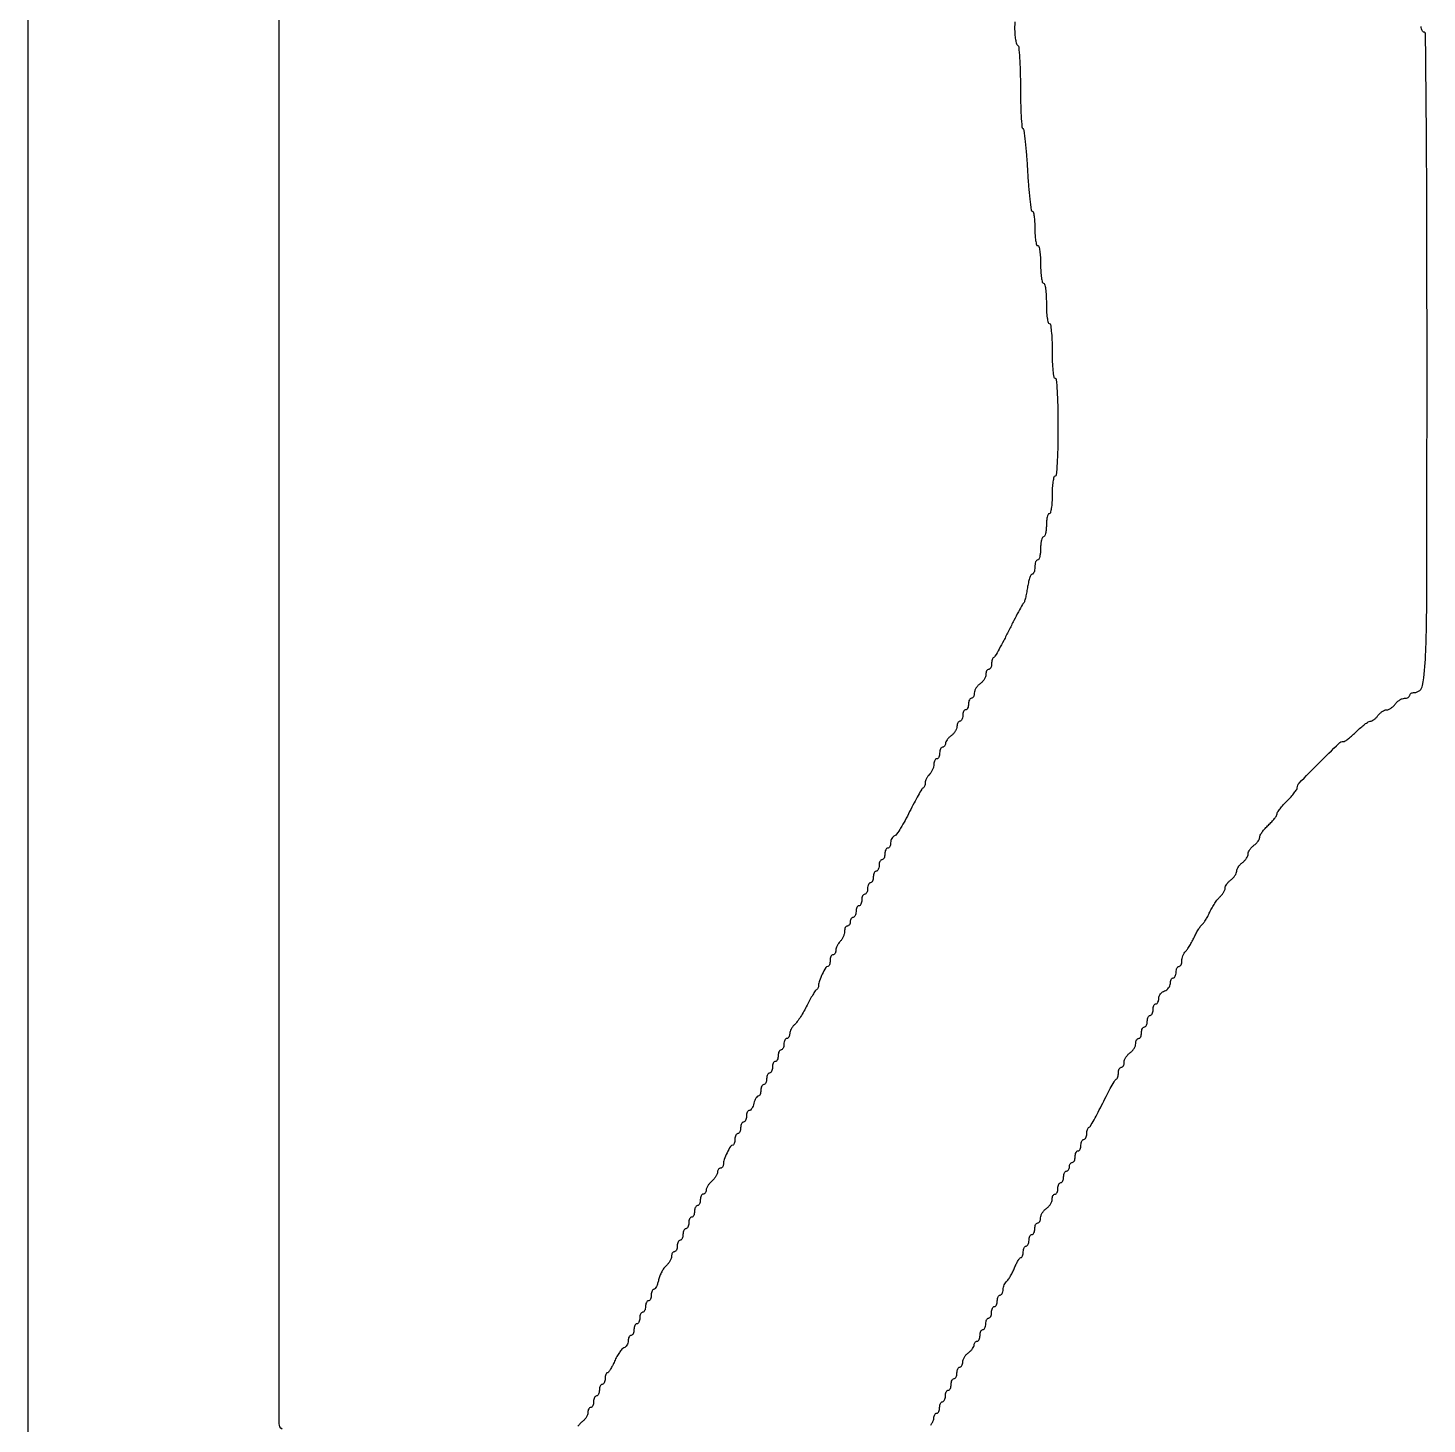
# Model space of a CAD drawing. Extents: x 70 to 555, y 250 to 2187.
# Drawn here: x 69.9 to 555, y 734.2 to 1218.5 of the extents above; entities that cross this region are included whole.
import ezdxf

# ---------------------------------------------------------------- set-up
doc = ezdxf.new("R2010")
doc.units = 0

msp = doc.modelspace()

# ---------------------------------------------------------------- linework, layer by layer
for points in [[(69.871824, 2096.252673, 0.000001), (69.869436, 1218.5, 0.000001), (69.871824, 340.747327, 0.291392)], [(158, 732.5, -0.25993), (156.96188, 734.361952, -0.000003), (156.959267, 1219.071604, -0.000002), (156.961491, 1703.9615, -0.414211)], [(554.491387, 1221.486745, 0.000152), (554.747779, 1249.392857, 0.001637)], [(382.890872, 733.856707, 0.03881), (383.472249, 734.739117, 0.040746), (383.871872, 735.625535, 0.085733), (384, 736.367295, -0.059344), (384.074371, 736.991699, -0.078271), (384.29375, 737.520393, -0.096675), (384.618574, 737.874498, -0.160289), (385, 738, 0.191087), (385.381882, 738.151477, 0.088204), (385.70625, 738.5875, 0.068025), (385.926307, 739.234582, 0.048028), (386, 740, -0.048028), (386.073693, 740.765418, -0.068025), (386.29375, 741.4125, -0.088204), (386.618118, 741.848523, -0.191087), (387, 742, 0.191087), (387.381882, 742.151477, 0.088204), (387.70625, 742.5875, 0.068025), (387.926307, 743.234582, 0.048028), (388, 744, -0.048028), (388.073693, 744.765418, -0.068025), (388.29375, 745.4125, -0.088204), (388.618118, 745.848523, -0.191087), (389, 746, 0.191087), (389.381882, 746.151477, 0.088204), (389.70625, 746.5875, 0.068025), (389.926307, 747.234582, 0.048028), (390, 748, -0.048028), (390.073693, 748.765418, -0.068025), (390.29375, 749.4125, -0.088204), (390.618118, 749.848523, -0.191087), (391, 750, 0.191087), (391.381882, 750.151477, 0.088204), (391.70625, 750.5875, 0.068025), (391.926307, 751.234582, 0.048028), (392, 752, -0.048028), (392.073693, 752.765418, -0.068025), (392.29375, 753.4125, -0.088204), (392.618118, 753.848523, -0.191087), (393, 754, 0.173062), (393.381567, 754.136147, 0.093597), (393.70625, 754.522652, 0.073949), (393.925933, 755.098578, 0.054248), (394, 755.779241, -0.091287), (394.144747, 756.565449, -0.047927), (394.5875, 757.459276, -0.045499), (395.234851, 758.316802, -0.052224), (396, 759, 0.038332), (396.765268, 759.646083, 0.039803), (397.4125, 760.393849, 0.043072), (397.860855, 761.128761, 0.115942), (398, 761.720759, -0.07663), (398.075344, 762.209482, -0.089631), (398.29375, 762.624223, -0.10076), (398.618634, 762.901479, -0.127083), (399, 763, 0.191087), (399.381882, 763.151477, 0.088204), (399.70625, 763.5875, 0.068025), (399.926307, 764.234582, 0.048028), (400, 765, -0.048028), (400.073693, 765.765418, -0.068025), (400.29375, 766.4125, -0.088204), (400.618118, 766.848523, -0.191087), (401, 767, 0.191087), (401.381882, 767.151477, 0.088204), (401.70625, 767.5875, 0.068025), (401.926307, 768.234582, 0.048028), (402, 769, -0.048028), (402.073693, 769.765418, -0.068025), (402.29375, 770.4125, -0.088204), (402.618118, 770.848523, -0.191087), (403, 771, 0.191087), (403.381882, 771.151477, 0.088204), (403.70625, 771.5875, 0.068025), (403.926307, 772.234582, 0.048028), (404, 773, -0.048028), (404.073693, 773.765418, -0.068025), (404.29375, 774.4125, -0.088204), (404.618118, 774.848523, -0.191087), (405, 775, 0.191087), (405.381882, 775.151477, 0.088204), (405.70625, 775.5875, 0.068025), (405.926307, 776.234582, 0.048028), (406, 777, -0.048028), (406.073693, 777.765418, -0.068025), (406.29375, 778.4125, -0.088204), (406.618118, 778.848523, -0.191087), (407, 779, 0.181272), (407.381693, 779.143082, 0.091278), (407.70625, 779.551532, 0.071223), (407.926111, 780.159146, 0.05129), (408, 780.877555, -0.05955), (408.095346, 781.675271, -0.043866), (408.38025, 782.519158, -0.0446), (408.798735, 783.280817, -0.071752), (409.294468, 783.829424, 0.068688), (409.884877, 784.474846, 0.019317), (410.617639, 785.630421, 0.019091), (411.353031, 787.014743, 0.01906), (411.981115, 788.451869, -0.018579), (412.573614, 789.811135, -0.026991), (413.203263, 790.957736, -0.025538), (413.793277, 791.806937, -0.232169), (414.186646, 792, 0.223848), (414.498028, 792.146758, 0.076066), (414.761077, 792.5875, 0.057859), (414.940501, 793.234145, 0.038787), (415, 794, -0.048028), (415.073693, 794.765418, -0.068025), (415.29375, 795.4125, -0.088204), (415.618118, 795.848523, -0.191087), (416, 796, 0.191087), (416.381882, 796.151477, 0.088204), (416.70625, 796.5875, 0.068025), (416.926307, 797.234582, 0.048028), (417, 798, -0.048028), (417.073693, 798.765418, -0.068025), (417.29375, 799.4125, -0.088204), (417.618118, 799.848523, -0.191087), (418, 800, 0.191087), (418.381882, 800.151477, 0.088204), (418.70625, 800.5875, 0.068025), (418.926307, 801.234582, 0.048028), (419, 802, -0.048028), (419.073693, 802.765418, -0.068025), (419.29375, 803.4125, -0.088204), (419.618118, 803.848523, -0.191087), (420, 804, 0.173062), (420.381567, 804.136147, 0.093597), (420.70625, 804.522652, 0.073949), (420.925933, 805.098578, 0.054248), (421, 805.779241, -0.091287), (421.144747, 806.565449, -0.047927), (421.5875, 807.459276, -0.045499), (422.234851, 808.316802, -0.052224), (423, 809, 0.052224), (423.765149, 809.683198, 0.045499), (424.4125, 810.540724, 0.047927), (424.855253, 811.434551, 0.091287), (425, 812.220759, -0.054248), (425.074067, 812.901422, -0.073949), (425.29375, 813.477348, -0.093597), (425.618433, 813.863853, -0.173062), (426, 814, 0.191087), (426.381882, 814.151477, 0.088204), (426.70625, 814.5875, 0.068025), (426.926307, 815.234582, 0.048028), (427, 816, -0.048028), (427.073693, 816.765418, -0.068025), (427.29375, 817.4125, -0.088204), (427.618118, 817.848523, -0.191087), (428, 818, 0.191087), (428.381882, 818.151477, 0.088204), (428.70625, 818.5875, 0.068025), (428.926307, 819.234582, 0.048028), (429, 820, -0.048028), (429.073693, 820.765418, -0.068025), (429.29375, 821.4125, -0.088204), (429.618118, 821.848523, -0.191087), (430, 822, 0.148195), (430.381354, 822.115568, 0.098894), (430.70625, 822.440625, 0.082425), (430.925306, 822.926543, 0.064853), (431, 823.5, -0.064853), (431.074694, 824.073457, -0.082425), (431.29375, 824.559375, -0.098894), (431.618646, 824.884432, -0.148195), (432, 825, 0.191087), (432.381882, 825.151477, 0.088204), (432.70625, 825.5875, 0.068025), (432.926307, 826.234582, 0.048028), (433, 827, -0.048028), (433.073693, 827.765418, -0.068025), (433.29375, 828.4125, -0.088204), (433.618118, 828.848523, -0.191087), (434, 829, 0.191087), (434.381882, 829.151477, 0.088204), (434.70625, 829.5875, 0.068025), (434.926307, 830.234582, 0.048028), (435, 831, -0.048028), (435.073693, 831.765418, -0.068025), (435.29375, 832.4125, -0.088204), (435.618118, 832.848523, -0.191087), (436, 833, 0.184457), (436.38175, 833.145793, 0.090315), (436.70625, 833.563021, 0.070178), (436.926177, 834.183242, 0.050201), (437, 834.916667, -0.039515), (437.060002, 835.674711, -0.047231), (437.238837, 836.368229, -0.053918), (437.500721, 836.904214, -0.156125), (437.813061, 837.166667, 0.163319), (438.262541, 837.555243, 0.004799), (439.533722, 839.752083, 0.009148), (440.974417, 842.41024, 0.006125), (442.528887, 845.5, -0.005854), (444.081272, 848.589795, -0.008762), (445.515566, 851.247917, -0.004482), (446.780567, 853.450631, -0.161019), (447.215826, 853.833333, 0.157623), (447.517238, 854.094831, 0.052086), (447.769649, 854.631771, 0.045801), (447.942169, 855.325267, 0.038089), (448, 856.083333, -0.050201), (448.073823, 856.816758, -0.070178), (448.29375, 857.436979, -0.090315), (448.61825, 857.854207, -0.184457), (449, 858, 0.173062), (449.381567, 858.136147, 0.093597), (449.70625, 858.522652, 0.073949), (449.925933, 859.098578, 0.054248), (450, 859.779241, -0.091287), (450.144747, 860.565449, -0.047927), (450.5875, 861.459276, -0.045499), (451.234851, 862.316802, -0.052224), (452, 863, 0.052224), (452.765149, 863.683198, 0.045499), (453.4125, 864.540724, 0.047927), (453.855253, 865.434551, 0.091287), (454, 866.220759, -0.054248), (454.074067, 866.901422, -0.073949), (454.29375, 867.477348, -0.093597), (454.618433, 867.863853, -0.173062), (455, 868, 0.191087), (455.381882, 868.151477, 0.088204), (455.70625, 868.5875, 0.068025), (455.926307, 869.234582, 0.048028), (456, 870, -0.048028), (456.073693, 870.765418, -0.068025), (456.29375, 871.4125, -0.088204), (456.618118, 871.848523, -0.191087), (457, 872, 0.191087), (457.381882, 872.151477, 0.088204), (457.70625, 872.5875, 0.068025), (457.926307, 873.234582, 0.048028), (458, 874, -0.048028), (458.073693, 874.765418, -0.068025), (458.29375, 875.4125, -0.088204), (458.618118, 875.848523, -0.191087), (459, 876, 0.191087), (459.381882, 876.151477, 0.088204), (459.70625, 876.5875, 0.068025), (459.926307, 877.234582, 0.048028), (460, 878, -0.048028), (460.073693, 878.765418, -0.068025), (460.29375, 879.4125, -0.088204), (460.618118, 879.848523, -0.191087), (461, 880, 0.185742), (461.381774, 880.146891, 0.089917), (461.70625, 880.567705, 0.069758), (461.926202, 881.193065, 0.04977), (462, 881.932612, -0.094537), (462.149993, 882.718828, -0.071315), (462.5875, 883.483985, -0.069591), (463.235622, 884.112489, -0.081113), (464, 884.5, 0.081113), (464.764378, 884.887511, 0.069591), (465.4125, 885.516015, 0.071315), (465.850007, 886.281172, 0.094537), (466, 887.067388, -0.04977), (466.073798, 887.806935, -0.069758), (466.29375, 888.432295, -0.089917), (466.618226, 888.853109, -0.185742), (467, 889, 0.191087), (467.381882, 889.151477, 0.088204), (467.70625, 889.5875, 0.068025), (467.926307, 890.234582, 0.048028), (468, 891, -0.048028), (468.073693, 891.765418, -0.068025), (468.29375, 892.4125, -0.088204), (468.618118, 892.848523, -0.191087), (469, 893, 0.185417), (469.381768, 893.146613, 0.090018), (469.70625, 893.566518, 0.069864), (469.926196, 894.190576, 0.049879), (470, 894.928571, -0.056246), (470.094249, 895.763755, -0.038158), (470.378332, 896.678795, -0.038369), (470.794619, 897.531836, -0.060539), (471.28794, 898.178571, 0.045006), (471.898046, 898.929015, 0.012718), (472.708326, 900.200915, 0.012709), (473.55445, 901.691201, 0.013106), (474.3147, 903.207522, -0.013625), (475.049811, 904.669908, -0.016497), (475.82077, 905.99779, -0.0152), (476.533146, 907.06309, -0.09968), (477, 907.5, 0.10013), (477.466175, 907.937055, 0.015301), (478.175401, 909.00221, 0.016593), (478.942146, 910.330092, 0.013704), (479.672267, 911.792478, -0.020158), (480.465119, 913.330528, -0.017181), (481.420139, 914.885996, -0.017524), (482.387976, 916.24158, -0.046033), (483.199027, 917.117295, 0.038887), (483.888168, 917.840412, 0.036822), (484.470964, 918.674269, 0.039052), (484.873796, 919.490774, 0.095352), (485, 920.146536, -0.108353), (485.141194, 920.790435, -0.044932), (485.5875, 921.567169, -0.041686), (486.234793, 922.344051, -0.042098), (487, 923, 0.046192), (487.765165, 923.666838, 0.043436), (488.4125, 924.475876, 0.046457), (488.857086, 925.299139, 0.100918), (489, 926, -0.100918), (489.142914, 926.700861, -0.046457), (489.5875, 927.524124, -0.043436), (490.234835, 928.333162, -0.046192), (491, 929, 0.046192), (491.765165, 929.666838, 0.043436), (492.4125, 930.475876, 0.046457), (492.857086, 931.299139, 0.100918), (493, 932, -0.100918), (493.142914, 932.700861, -0.046457), (493.5875, 933.524124, -0.043436), (494.234835, 934.333162, -0.046192), (495, 935, 0.041141), (495.765221, 935.653428, 0.041233), (496.4125, 936.422869, 0.044503), (496.85928, 937.188882, 0.11021), (497, 937.819549, -0.129236), (497.186019, 938.527212, -0.027097), (497.88125, 939.615995, -0.026729), (498.851562, 940.826, -0.022526), (500, 942, 0.017525), (501.148744, 943.151063, 0.022415), (502.11875, 944.292187, 0.021114), (502.830292, 945.29421, 0.144813), (503, 945.867876, -0.148336), (503.181641, 946.466666, -0.016253), (504.028125, 947.64848, -0.01874), (505.15957, 949.0151, -0.014099), (506.5, 950.433333, 0.01389), (507.840449, 951.850403, 0.018524), (508.971875, 953.213488, 0.015954), (509.819676, 954.391426, 0.149075), (510, 954.982796, -0.195592), (510.643526, 956.564934, -0.003196), (517.495218, 963.504782, -0.003196), (524.435066, 970.356474, -0.195592), (526.017204, 971, 0.149075), (526.608574, 971.180324, 0.015954), (527.786512, 972.028125, 0.018524), (529.149597, 973.159551, 0.01389), (530.566667, 974.5, -0.016441), (531.998052, 975.840226, -0.021054), (533.404527, 976.971875, -0.019489), (534.631852, 977.80518, -0.140282), (535.312574, 978, 0.117991), (535.891476, 978.138539, 0.042523), (536.615942, 978.5875, 0.039282), (537.356395, 979.234713, 0.037378), (538, 980, -0.046192), (538.666838, 980.765165, -0.043436), (539.475876, 981.4125, -0.046457), (540.299139, 981.857086, -0.100918), (541, 982, 0.100918), (541.700861, 982.142914, 0.046457), (542.524124, 982.5875, 0.043436), (543.333162, 983.234835, 0.046192), (544, 984, -0.052224), (544.683198, 984.765149, -0.045499), (545.540724, 985.4125, -0.047927), (546.434551, 985.855253, -0.091287), (547.220759, 986, 0.054248), (547.901422, 986.074067, 0.073949), (548.477348, 986.29375, 0.093597), (548.863853, 986.618433, 0.173062), (549, 987, -0.154765), (549.120948, 987.381386, -0.09778), (549.461607, 987.70625, -0.080164), (549.97055, 987.925485, -0.061768), (550.571429, 988, 0.36744), (553.454151, 990.449115, 0.031037), (554.506666, 1000.914209, 0.009188), (554.942058, 1022.893948, 0.000358), (555, 1103.928571, 0.000581), (554.942223, 1153.660431, 0.00163), (554.747789, 1188.482143, 0.000151), (554.491424, 1216.513197, 0.411449), (554, 1217, -0.191087), (553.618118, 1217.151477, -0.088204), (553.29375, 1217.5875, -0.068025), (553.073693, 1218.234582, -0.048028), (553, 1219, -0.048028)], [(412.072912, 1220.606489, 0.017301), (412, 1218.5, 0.017301), (412.072912, 1216.393511, 0.023992), (412.29375, 1214.517439, 0.02194), (412.609194, 1213.030344, 0.193442), (413, 1212.5, -0.235), (413.424059, 1211.816952, -0.006279), (413.720861, 1208.179483, -0.011209), (413.932412, 1203.627256, -0.006005), (414, 1198, 0.005866), (414.062887, 1192.640122, 0.009212), (414.25578, 1188.037781, 0.003905), (414.520665, 1184.155288, 0.239765), (414.870742, 1183.579886, -0.227186), (415.239384, 1183.005303, -0.003664), (415.697905, 1179.081189, -0.008772), (416.124082, 1174.433895, -0.005607), (416.463874, 1169.020869, 0.006047), (416.806083, 1163.644935, 0.010006), (417.240455, 1159.11863, 0.003967), (417.710541, 1155.335302, 0.376187), (418.093132, 1155, -0.34864), (418.449912, 1154.716802, -0.019736), (418.733608, 1153.2375, -0.023306), (418.934652, 1151.300219, -0.014202), (419, 1149, 0.015416), (419.071434, 1146.683687, 0.025878), (419.291667, 1144.75, 0.024068), (419.604992, 1143.303225, 0.339565), (420, 1143, -0.345347), (420.400526, 1142.685898, -0.022017), (420.711538, 1141.125, -0.024301), (420.929639, 1139.036573, -0.013867), (421, 1136.5, 0.013867), (421.070361, 1133.963427, 0.024301), (421.288462, 1131.875, 0.022017), (421.599474, 1130.314102, 0.345347), (422, 1130, -0.350432), (422.405433, 1129.676067, -0.020168), (422.714286, 1128, -0.022889), (422.930567, 1125.756986, -0.01259), (423, 1123, 0.01259), (423.069433, 1120.243014, 0.022889), (423.285714, 1118, 0.020168), (423.594567, 1116.323933, 0.350432), (424, 1116, -0.368504), (424.423816, 1115.638562, -0.013417), (424.723684, 1113.375, -0.017647), (424.933788, 1110.360608, -0.008575), (425, 1106.5, 0.008575), (425.066212, 1102.639392, 0.017647), (425.276316, 1099.625, 0.013417), (425.576184, 1097.361438, 0.368504), (426, 1097, -0.390967), (426.451521, 1096.583236, -0.005315), (426.735294, 1092.5, -0.010359), (426.937833, 1087.178008, -0.00433), (427, 1080, -0.00433), (426.937833, 1072.821992, -0.010359), (426.735294, 1067.5, -0.005315), (426.451521, 1063.416764, -0.390967), (426, 1063, 0.345347), (425.599474, 1062.685898, 0.022017), (425.288462, 1061.125, 0.024301), (425.070361, 1059.036573, 0.013867), (425, 1056.5, -0.013867), (424.929639, 1053.963427, -0.024301), (424.711538, 1051.875, -0.022017), (424.400526, 1050.314102, -0.345347), (424, 1050, 0.295869), (423.612873, 1049.748945, 0.04382), (423.29375, 1048.825, 0.037669), (423.07239, 1047.532944, 0.023598), (423, 1046, -0.023598), (422.92761, 1044.467056, -0.037669), (422.70625, 1043.175, -0.04382), (422.387127, 1042.251055, -0.295869), (422, 1042, 0.295869), (421.612873, 1041.748945, 0.04382), (421.29375, 1040.825, 0.037669), (421.07239, 1039.532944, 0.023598), (421, 1038, -0.023598), (420.92761, 1036.467056, -0.037669), (420.70625, 1035.175, -0.04382), (420.387127, 1034.251055, -0.295869), (420, 1034, 0.226478), (419.617064, 1033.817169, 0.074992), (419.29375, 1033.265625, 0.057076), (419.073116, 1032.457356, 0.038131), (419, 1031.5, -0.035731), (418.931488, 1030.54251, -0.054137), (418.724249, 1029.734375, -0.070804), (418.421132, 1029.18028, -0.236478), (418.061273, 1029, 0.290053), (417.656755, 1028.743781, 0.027344), (417.192652, 1027.604687, 0.028315), (416.758732, 1026.070345, 0.018168), (416.422477, 1024.25, -0.010751), (416.108035, 1022.394055, -0.014941), (415.741404, 1020.748438, -0.011355), (415.369278, 1019.413216, -0.153586), (415.087004, 1019, 0.101046), (414.711337, 1018.556416, 0.002108), (413.326192, 1016.003125, 0.004824), (411.742701, 1012.98513, 0.003219), (409.985021, 1009.5, -0.004941), (408.218314, 1006.026767, -0.007495), (406.607479, 1003.045833, -0.003397), (405.188035, 1000.550612, -0.159606), (404.759222, 1000.166667, 0.158816), (404.467248, 999.906052, 0.050455), (404.223021, 999.368229, 0.044547), (404.055959, 998.674751, 0.036858), (404, 997.916667, -0.050201), (403.926177, 997.183242, -0.070178), (403.70625, 996.563021, -0.090315), (403.38175, 996.145793, -0.184457), (403, 996, 0.173062), (402.618433, 995.863853, 0.093597), (402.29375, 995.477348, 0.073949), (402.074067, 994.901422, 0.054248), (402, 994.220759, -0.091287), (401.855253, 993.434551, -0.047927), (401.4125, 992.540724, -0.045499), (400.765149, 991.683198, -0.052224), (400, 991, 0.052224), (399.234851, 990.316802, 0.045499), (398.5875, 989.459276, 0.047927), (398.144747, 988.565449, 0.091287), (398, 987.779241, -0.054248), (397.925933, 987.098578, -0.073949), (397.70625, 986.522652, -0.093597), (397.381567, 986.136147, -0.173062), (397, 986, 0.191087), (396.618118, 985.848523, 0.088204), (396.29375, 985.4125, 0.068025), (396.073693, 984.765418, 0.048028), (396, 984, -0.048028), (395.926307, 983.234582, -0.068025), (395.70625, 982.5875, -0.088204), (395.381882, 982.151477, -0.191087), (395, 982, 0.191087), (394.618118, 981.848523, 0.088204), (394.29375, 981.4125, 0.068025), (394.073693, 980.765418, 0.048028), (394, 980, -0.048028), (393.926307, 979.234582, -0.068025), (393.70625, 978.5875, -0.088204), (393.381882, 978.151477, -0.191087), (393, 978, 0.173062), (392.618433, 977.863853, 0.093597), (392.29375, 977.477348, 0.073949), (392.074067, 976.901422, 0.054248), (392, 976.220759, -0.091287), (391.855253, 975.434551, -0.047927), (391.4125, 974.540724, -0.045499), (390.765149, 973.683198, -0.052224), (390, 973, 0.038332), (389.234732, 972.353917, 0.039803), (388.5875, 971.606151, 0.043072), (388.139145, 970.871239, 0.115942), (388, 970.279241, -0.07663), (387.924656, 969.790518, -0.089631), (387.70625, 969.375777, -0.10076), (387.381366, 969.098521, -0.127083), (387, 969, 0.191087), (386.618118, 968.848523, 0.088204), (386.29375, 968.4125, 0.068025), (386.073693, 967.765418, 0.048028), (386, 967, -0.048028), (385.926307, 966.234582, -0.068025), (385.70625, 965.5875, -0.088204), (385.381882, 965.151477, -0.191087), (385, 965, 0.185417), (384.618232, 964.853387, 0.090018), (384.29375, 964.433482, 0.069864), (384.073804, 963.809424, 0.049879), (384, 963.071429, -0.064082), (383.890877, 962.223487, -0.039128), (383.559375, 961.26875, -0.038656), (383.074273, 960.358587, -0.054664), (382.5, 959.642857, 0.043528), (381.925955, 958.959104, 0.036555), (381.440625, 958.146354, 0.03807), (381.10698, 957.332677, 0.078418), (381, 956.654762, -0.048841), (380.941844, 956.060816, -0.052883), (380.769649, 955.505878, -0.059376), (380.516363, 955.068747, -0.132032), (380.215826, 954.833333, 0.160043), (379.780797, 954.452298, 0.004623), (378.533442, 952.297922, 0.008896), (377.118798, 949.69476, 0.005958), (375.589742, 946.670232, -0.010661), (374.018006, 943.632586, -0.014792), (372.472805, 940.985588, -0.011239), (371.090263, 938.877444, -0.151509), (370.373916, 938.313243, 0.105922), (369.848464, 937.970885, 0.066588), (369.403588, 937.384822, 0.062363), (369.102555, 936.65611, 0.066896), (369, 935.893011, -0.050854), (368.926137, 935.168668, -0.070807), (368.70625, 934.556072, -0.0909), (368.381715, 934.144157, -0.182536), (368, 934, 0.191087), (367.618118, 933.848523, 0.088204), (367.29375, 933.4125, 0.068025), (367.073693, 932.765418, 0.048028), (367, 932, -0.048028), (366.926307, 931.234582, -0.068025), (366.70625, 930.5875, -0.088204), (366.381882, 930.151477, -0.191087), (366, 930, 0.191087), (365.618118, 929.848523, 0.088204), (365.29375, 929.4125, 0.068025), (365.073693, 928.765418, 0.048028), (365, 928, -0.048028), (364.926307, 927.234582, -0.068025), (364.70625, 926.5875, -0.088204), (364.381882, 926.151477, -0.191087), (364, 926, 0.191087), (363.618118, 925.848523, 0.088204), (363.29375, 925.4125, 0.068025), (363.073693, 924.765418, 0.048028), (363, 924, -0.048028), (362.926307, 923.234582, -0.068025), (362.70625, 922.5875, -0.088204), (362.381882, 922.151477, -0.191087), (362, 922, 0.191087), (361.618118, 921.848523, 0.088204), (361.29375, 921.4125, 0.068025), (361.073693, 920.765418, 0.048028), (361, 920, -0.048028), (360.926307, 919.234582, -0.068025), (360.70625, 918.5875, -0.088204), (360.381882, 918.151477, -0.191087), (360, 918, 0.191087), (359.618118, 917.848523, 0.088204), (359.29375, 917.4125, 0.068025), (359.073693, 916.765418, 0.048028), (359, 916, -0.048028), (358.926307, 915.234582, -0.068025), (358.70625, 914.5875, -0.088204), (358.381882, 914.151477, -0.191087), (358, 914, 0.191087), (357.618118, 913.848523, 0.088204), (357.29375, 913.4125, 0.068025), (357.073693, 912.765418, 0.048028), (357, 912, -0.048028), (356.926307, 911.234582, -0.068025), (356.70625, 910.5875, -0.088204), (356.381882, 910.151477, -0.191087), (356, 910, 0.148195), (355.618646, 909.884432, 0.098894), (355.29375, 909.559375, 0.082425), (355.074694, 909.073457, 0.064853), (355, 908.5, -0.064853), (354.925306, 907.926543, -0.082425), (354.70625, 907.440625, -0.098894), (354.381354, 907.115568, -0.148195), (354, 907, 0.185417), (353.618232, 906.853387, 0.090018), (353.29375, 906.433482, 0.069864), (353.073804, 905.809424, 0.049879), (353, 905.071429, -0.064082), (352.890877, 904.223487, -0.039128), (352.559375, 903.26875, -0.038656), (352.074273, 902.358587, -0.054664), (351.5, 901.642857, 0.045706), (350.925927, 900.953005, 0.037117), (350.440625, 900.121875, 0.03846), (350.107533, 899.281635, 0.075276), (350, 898.571429, -0.061768), (349.925485, 897.97055, -0.080164), (349.70625, 897.461607, -0.09778), (349.381386, 897.120948, -0.154765), (349, 897, 0.191087), (348.618118, 896.848523, 0.088204), (348.29375, 896.4125, 0.068025), (348.073693, 895.765418, 0.048028), (348, 895, -0.035668), (347.945248, 894.233454, -0.053772), (347.779688, 893.585208, -0.069969), (347.537567, 893.139048, -0.235061), (347.25, 892.992198, 0.262252), (346.486871, 892.551853, 0.019356), (345.296063, 890.350068, 0.025803), (344.290196, 888.00686, 0.088703), (344, 886.383969, -0.056699), (343.944218, 885.89364, -0.056045), (343.779688, 885.426332, -0.061227), (343.537135, 885.05024, -0.114869), (343.25, 884.833333, 0.144373), (342.849599, 884.492652, 0.008528), (341.990983, 883.129167, 0.012294), (341.022884, 881.439701, 0.008716), (340.017175, 879.5, -0.013786), (338.936899, 877.46719, -0.01372), (337.744572, 875.493669, -0.013686), (336.609456, 873.828345, -0.051045), (335.767175, 872.882705, 0.044454), (335.09095, 872.14331, 0.0385), (334.519108, 871.260883, 0.040356), (334.12607, 870.374486, 0.084373), (334, 869.632705, -0.059344), (333.925629, 869.008301, -0.078271), (333.70625, 868.479607, -0.096675), (333.381426, 868.125502, -0.160289), (333, 868, 0.191087), (332.618118, 867.848523, 0.088204), (332.29375, 867.4125, 0.068025), (332.073693, 866.765418, 0.048028), (332, 866, -0.048028), (331.926307, 865.234582, -0.068025), (331.70625, 864.5875, -0.088204), (331.381882, 864.151477, -0.191087), (331, 864, 0.191087), (330.618118, 863.848523, 0.088204), (330.29375, 863.4125, 0.068025), (330.073693, 862.765418, 0.048028), (330, 862, -0.048028), (329.926307, 861.234582, -0.068025), (329.70625, 860.5875, -0.088204), (329.381882, 860.151477, -0.191087), (329, 860, 0.191087), (328.618118, 859.848523, 0.088204), (328.29375, 859.4125, 0.068025), (328.073693, 858.765418, 0.048028), (328, 858, -0.048028), (327.926307, 857.234582, -0.068025), (327.70625, 856.5875, -0.088204), (327.381882, 856.151477, -0.191087), (327, 856, 0.191087), (326.618118, 855.848523, 0.088204), (326.29375, 855.4125, 0.068025), (326.073693, 854.765418, 0.048028), (326, 854, -0.048028), (325.926307, 853.234582, -0.068025), (325.70625, 852.5875, -0.088204), (325.381882, 852.151477, -0.191087), (325, 852, 0.191087), (324.618118, 851.848523, 0.088204), (324.29375, 851.4125, 0.068025), (324.073693, 850.765418, 0.048028), (324, 850, -0.042643), (323.93458, 849.234324, -0.062301), (323.738095, 848.5875, -0.081793), (323.449305, 848.149179, -0.209225), (323.108408, 848, 0.208396), (322.722675, 847.831931, 0.050787), (322.294405, 847.265625, 0.043524), (321.894893, 846.457251, 0.031538), (321.589356, 845.5, -0.034719), (321.277157, 844.542915, -0.046776), (320.858059, 843.734375, -0.05533), (320.401511, 843.172385, -0.196992), (319.980948, 843, 0.194105), (319.606276, 842.848854, 0.087199), (319.288153, 842.4125, 0.067056), (319.072234, 841.765464, 0.047078), (319, 841, -0.048028), (318.926307, 840.234582, -0.068025), (318.70625, 839.5875, -0.088204), (318.381882, 839.151477, -0.191087), (318, 839, 0.191087), (317.618118, 838.848523, 0.088204), (317.29375, 838.4125, 0.068025), (317.073693, 837.765418, 0.048028), (317, 837, -0.048028), (316.926307, 836.234582, -0.068025), (316.70625, 835.5875, -0.088204), (316.381882, 835.151477, -0.191087), (316, 835, 0.191087), (315.618118, 834.848523, 0.088204), (315.29375, 834.4125, 0.068025), (315.073693, 833.765418, 0.048028), (315, 833, -0.035668), (314.945248, 832.233454, -0.053772), (314.779688, 831.585208, -0.069969), (314.537567, 831.139048, -0.235061), (314.25, 830.992198, 0.262796), (313.473759, 830.543235, 0.020084), (312.288226, 828.332808, 0.026575), (311.291272, 825.968163, 0.08668), (311, 824.300635, -0.07531), (310.924725, 823.803702, -0.08893), (310.70625, 823.382062, -0.100706), (310.381357, 823.100198, -0.129178), (310, 823, 0.133491), (309.618656, 822.896341, 0.100499), (309.29375, 822.604903, 0.087472), (309.075135, 822.168952, 0.072708), (309, 821.654988, -0.105367), (308.863329, 821.01364, -0.036283), (308.4125, 820.173392, -0.034148), (307.765355, 819.29186, -0.033439), (307, 818.5, 0.033439), (306.234645, 817.70814, 0.034148), (305.5875, 816.826608, 0.036283), (305.136671, 815.98636, 0.105367), (305, 815.345012, -0.072708), (304.924865, 814.831048, -0.087472), (304.70625, 814.395097, -0.100499), (304.381344, 814.103659, -0.133491), (304, 814, 0.191087), (303.618118, 813.848523, 0.088204), (303.29375, 813.4125, 0.068025), (303.073693, 812.765418, 0.048028), (303, 812, -0.048028), (302.926307, 811.234582, -0.068025), (302.70625, 810.5875, -0.088204), (302.381882, 810.151477, -0.191087), (302, 810, 0.191087), (301.618118, 809.848523, 0.088204), (301.29375, 809.4125, 0.068025), (301.073693, 808.765418, 0.048028), (301, 808, -0.048028), (300.926307, 807.234582, -0.068025), (300.70625, 806.5875, -0.088204), (300.381882, 806.151477, -0.191087), (300, 806, 0.191087), (299.618118, 805.848523, 0.088204), (299.29375, 805.4125, 0.068025), (299.073693, 804.765418, 0.048028), (299, 804, -0.048028), (298.926307, 803.234582, -0.068025), (298.70625, 802.5875, -0.088204), (298.381882, 802.151477, -0.191087), (298, 802, 0.191087), (297.618118, 801.848523, 0.088204), (297.29375, 801.4125, 0.068025), (297.073693, 800.765418, 0.048028), (297, 800, -0.048028), (296.926307, 799.234582, -0.068025), (296.70625, 798.5875, -0.088204), (296.381882, 798.151477, -0.191087), (296, 798, 0.191087), (295.618118, 797.848523, 0.088204), (295.29375, 797.4125, 0.068025), (295.073693, 796.765418, 0.048028), (295, 796, -0.048028), (294.926307, 795.234582, -0.068025), (294.70625, 794.5875, -0.088204), (294.381882, 794.151477, -0.191087), (294, 794, 0.160289), (293.618574, 793.874498, 0.096675), (293.29375, 793.520393, 0.078271), (293.074371, 792.991699, 0.059344), (293, 792.367295, -0.088912), (292.867044, 791.625525, -0.041604), (292.451909, 790.738841, -0.039478), (291.848098, 789.856162, -0.044399), (291.134158, 789.116354, 0.061846), (290.367388, 788.264384, 0.030498), (289.606783, 787.019064, 0.029706), (288.964842, 785.611666, 0.038102), (288.554703, 784.249059, -0.025401), (288.214288, 783.004514, -0.037074), (287.780303, 781.954411, -0.041233), (287.321684, 781.20375, -0.239408), (286.920545, 781, 0.204147), (286.568711, 780.850101, 0.083673), (286.27041, 780.4125, 0.06388), (286.067622, 779.765608, 0.044077), (286, 779, -0.048028), (285.926307, 778.234582, -0.068025), (285.70625, 777.5875, -0.088204), (285.381882, 777.151477, -0.191087), (285, 777, 0.191087), (284.618118, 776.848523, 0.088204), (284.29375, 776.4125, 0.068025), (284.073693, 775.765418, 0.048028), (284, 775, -0.048028), (283.926307, 774.234582, -0.068025), (283.70625, 773.5875, -0.088204), (283.381882, 773.151477, -0.191087), (283, 773, 0.191087), (282.618118, 772.848523, 0.088204), (282.29375, 772.4125, 0.068025), (282.073693, 771.765418, 0.048028), (282, 771, -0.048028), (281.926307, 770.234582, -0.068025), (281.70625, 769.5875, -0.088204), (281.381882, 769.151477, -0.191087), (281, 769, 0.191087), (280.618118, 768.848523, 0.088204), (280.29375, 768.4125, 0.068025), (280.073693, 767.765418, 0.048028), (280, 767, -0.048028), (279.926307, 766.234582, -0.068025), (279.70625, 765.5875, -0.088204), (279.381882, 765.151477, -0.191087), (279, 765, 0.182536), (278.618285, 764.855843, 0.0909), (278.29375, 764.443928, 0.070807), (278.073863, 763.831332, 0.050854), (278, 763.106989, -0.072126), (277.888877, 762.340658, -0.063862), (277.563118, 761.602402, -0.066858), (277.081419, 761.002598, -0.098882), (276.512743, 760.643264, 0.120724), (275.826671, 760.167125, 0.02788), (274.948705, 759.054541, 0.027217), (274.055522, 757.623248, 0.023671), (273.276843, 756.036275, -0.014901), (272.551376, 754.489762, -0.022105), (271.81741, 753.185656, -0.018478), (271.149046, 752.195555, -0.23944), (270.7641, 752, 0.233749), (270.471274, 751.855192, 0.071963), (270.224454, 751.4125, 0.054933), (270.055794, 750.765964, 0.036372), (270, 750, -0.048028), (269.926307, 749.234582, -0.068025), (269.70625, 748.5875, -0.088204), (269.381882, 748.151477, -0.191087), (269, 748, 0.191087), (268.618118, 747.848523, 0.088204), (268.29375, 747.4125, 0.068025), (268.073693, 746.765418, 0.048028), (268, 746, -0.048028), (267.926307, 745.234582, -0.068025), (267.70625, 744.5875, -0.088204), (267.381882, 744.151477, -0.191087), (267, 744, 0.191087), (266.618118, 743.848523, 0.088204), (266.29375, 743.4125, 0.068025), (266.073693, 742.765418, 0.048028), (266, 742, -0.048028), (265.926307, 741.234582, -0.068025), (265.70625, 740.5875, -0.088204), (265.381882, 740.151477, -0.191087), (265, 740, 0.173062), (264.618433, 739.863853, 0.093597), (264.29375, 739.477348, 0.073949), (264.074067, 738.901422, 0.054248), (264, 738.220759, -0.091287), (263.855253, 737.434551, -0.047927), (263.4125, 736.540724, -0.045499), (262.765149, 735.683198, -0.052224), (262, 735, 0.052224), (261.234851, 734.316802, 0.045499), (260.5875, 733.459276, 0.047927)]]:
    msp.add_lwpolyline(points, format="xyb")

doc.saveas('drawing.dxf')
